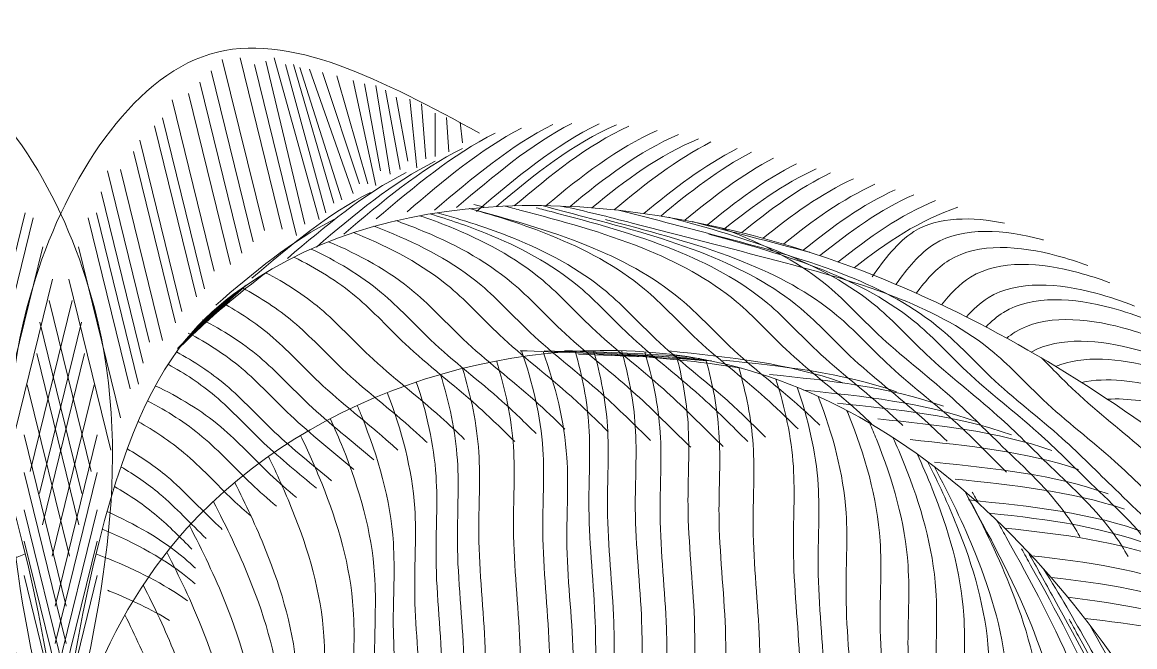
# Model space of a CAD drawing. Header units: inches. Extents: x 17.6 to 55, y 11.8 to 85.9.
# Drawn here: x 43.528 to 44.806, y 63.634 to 64.351 of the extents above; entities that cross this region are included whole.
import ezdxf

# ---------------------------------------------------------------- set-up
doc = ezdxf.new("R2010")
doc.units = ezdxf.units.IN
doc.header["$MEASUREMENT"] = 0
doc.layers.add('FURNITURE F 1 100', color=7, linetype='Continuous', lineweight=13, true_color=0x93979a)
doc.layers.add('HATCH F 1 100', color=7, linetype='Continuous', lineweight=0, true_color=0xc9c9c9)
doc.layers.add('TREE G 1 100', color=7, linetype='Continuous', lineweight=9, true_color=0xbed3d5, transparency=0.6)
doc.layers.add('WALL 1 100', color=250, linetype='Continuous', lineweight=30)

msp = doc.modelspace()

# ---------------------------------------------------------------- hatches: boundary and pattern name
at = {"layer": 'HATCH F 1 100'}
h = msp.add_hatch(dxfattribs=at)
h.set_pattern_fill('AR-BRSTD', color=256, scale=0.0012, angle=90, style=0)
h.set_pattern_definition([(90, (-1398.88951, -763.15725), (-0.08129016, 5e-18), []), (180, (-1398.88951, -763.15725), (-0.08129016, -0.12192), [0.08129016, -0.08129016])])
edge = h.paths.add_edge_path()
edge.add_line((37.89, 64.8624), (37.8894, 62.1624))
edge.add_line((37.8894, 62.1624), (45.4568, 62.1624))
edge.add_line((45.4568, 62.1624), (45.4568, 62.8624))
edge.add_arc((45.3183, 77.6527), 14.7909, 239.8528, 270.53653, ccw=False)

# ---------------------------------------------------------------- linework, layer by layer
at = {"layer": 'FURNITURE F 1 100'}
msp.add_arc((45.3183, 77.6527), 14.7909, 239.8528, 270.53653, dxfattribs=at)
at = {"layer": 'TREE G 1 100'}
for p, q in [((43.758, 64.3083), (43.8063, 64.1119)), ((43.7784, 64.3102), (43.8267, 64.1137)), ((43.8174, 64.3102), (43.8693, 64.1248)), ((43.7451, 64.2953), (43.7933, 64.0989)), ((43.7951, 64.3028), (43.8434, 64.1063)), ((43.8081, 64.3065), (43.8526, 64.1193)), ((43.8304, 64.3028), (43.8768, 64.1323)), ((43.8397, 64.3028), (43.886, 64.1434)), ((43.8471, 64.2991), (43.8953, 64.1471)), ((43.8582, 64.2972), (43.9083, 64.1545)), ((43.873, 64.2935), (43.9157, 64.1656)), ((43.8897, 64.2898), (43.925, 64.1656)), ((43.9083, 64.2842), (43.9343, 64.1638)), ((43.7321, 64.2824), (43.7803, 64.0859)), ((43.9213, 64.2805), (43.9398, 64.1804)), ((43.9343, 64.2787), (43.9509, 64.1767)), ((43.9454, 64.2731), (43.9621, 64.1823)), ((43.7005, 64.262), (43.7488, 64.0655)), ((43.7191, 64.2694), (43.7673, 64.0729)), ((43.9577, 64.2653), (43.9709, 64.1918)), ((43.9735, 64.2627), (43.9814, 64.1839)), ((43.9866, 64.2574), (43.9919, 64.1944)), ((44.0024, 64.2469), (44.0024, 64.197)), ((43.6801, 64.2323), (43.7284, 64.0359)), ((43.6894, 64.2416), (43.7376, 64.0451)), ((44.0181, 64.2023), (44.0155, 64.2417)), ((44.0339, 64.2128), (44.0313, 64.2364)), ((43.6634, 64.2157), (43.7117, 64.0192)), ((43.656, 64.2027), (43.7042, 64.0062)), ((43.6263, 64.1804), (43.6746, 63.984)), ((43.6412, 64.1823), (43.6894, 63.9858)), ((43.6189, 64.1563), (43.6672, 63.9599)), ((43.5315, 64.1323), (43.4833, 63.9358)), ((43.6134, 64.1323), (43.6616, 63.9358)), ((43.5408, 64.1267), (43.4925, 63.9302)), ((43.6041, 64.1267), (43.6523, 63.9302)), ((43.5519, 64.0933), (43.5037, 63.8969)), ((43.593, 64.0933), (43.6412, 63.8969)), ((43.563, 64.0563), (43.5148, 63.8598)), ((43.5818, 64.0563), (43.6301, 63.8598)), ((43.5856, 64.0318), (43.5373, 63.8353)), ((43.5593, 64.0318), (43.6075, 63.8353)), ((43.5963, 64.0067), (43.5481, 63.8102)), ((43.5485, 64.0067), (43.5967, 63.8102)), ((43.5449, 63.9708), (43.5931, 63.7743)), ((43.5999, 63.9708), (43.5517, 63.7743)), ((43.5341, 63.9349), (43.5824, 63.7384)), ((43.6107, 63.9349), (43.5625, 63.7384)), ((43.5305, 63.8774), (43.5788, 63.681)), ((43.6143, 63.8774), (43.5661, 63.681)), ((43.5305, 63.8343), (43.5788, 63.6379)), ((43.6143, 63.8343), (43.5661, 63.6379)), ((43.5305, 63.7913), (43.5788, 63.5948)), ((43.6143, 63.7913), (43.5661, 63.5948)), ((43.5305, 63.7554), (43.5788, 63.5589)), ((43.6143, 63.7554), (43.5661, 63.5589)), ((43.5305, 63.7159), (43.5788, 63.5194)), ((43.6143, 63.7159), (43.5661, 63.5194))]:
    msp.add_line(p, q, dxfattribs=at)
for points in [[(43.5822, 63.5188), (43.6011, 64.0581), (43.4011, 64.3145), (43.0916, 64.224)], [(43.5626, 63.5188), (43.5437, 64.0581), (43.7438, 64.3145), (44.0533, 64.224)], [(42.0581, 62.414), (42.2399, 63.407), (42.8337, 63.964), (43.4276, 63.7702), (43.5851, 63.3464), (43.5851, 63.2859)], [(45.0868, 62.414), (44.905, 63.407), (44.3111, 63.964), (43.7173, 63.7702), (43.5597, 63.3464), (43.5597, 63.2859)]]:
    msp.add_spline(points, degree=3, dxfattribs=at)
for points in [[(44.1377, 64.2338), (44.0888, 64.2094), (44.0453, 64.1725), (44.0018, 64.1356)], [(44.1592, 64.235), (44.1118, 64.2105), (44.0694, 64.1746), (44.0271, 64.1386)], [(44.1909, 64.2347), (44.1399, 64.2103), (44.0949, 64.1722), (44.05, 64.134)], [(44.2105, 64.2334), (44.1604, 64.2117), (44.1163, 64.1763), (44.0728, 64.1396)], [(44.2248, 64.2319), (44.1773, 64.2099), (44.135, 64.1757), (44.0933, 64.1404)], [(44.0712, 64.2238), (44.022, 64.1993), (43.9784, 64.1623), (43.9348, 64.1253)], [(44.1015, 64.2296), (44.0544, 64.2052), (44.0123, 64.1694), (43.9702, 64.1336)], [(44.2575, 64.227), (44.2113, 64.2065), (44.1702, 64.1744), (44.1298, 64.1406)], [(44.2818, 64.2223), (44.2368, 64.2028), (44.1967, 64.1723), (44.1574, 64.1397)], [(44.0337, 64.2063), (43.9846, 64.1818), (43.941, 64.1448), (43.8974, 64.1078)], [(44.3047, 64.2172), (44.2603, 64.199), (44.2207, 64.1698), (44.1822, 64.1381)], [(44.319, 64.2137), (44.2794, 64.1936), (44.2433, 64.1654), (44.2079, 64.1358)], [(44.3494, 64.2061), (44.3112, 64.1868), (44.2763, 64.16), (44.2421, 64.1316)], [(44.3657, 64.2019), (44.3287, 64.1826), (44.2947, 64.1564), (44.2614, 64.1287)], [(44.391, 64.1953), (44.355, 64.1764), (44.3218, 64.1508), (44.2893, 64.1238)], [(44.0024, 64.1916), (43.9532, 64.1671), (43.9096, 64.1301), (43.866, 64.0931)], [(44.4172, 64.1886), (44.381, 64.1704), (44.3477, 64.1454), (44.3152, 64.1186)], [(44.4399, 64.1827), (44.4024, 64.1657), (44.3683, 64.1411), (44.3351, 64.1142)], [(43.9692, 64.1786), (43.9201, 64.1541), (43.8765, 64.1171), (43.8329, 64.0801)], [(44.4565, 64.1784), (44.4201, 64.1607), (44.3869, 64.1361), (44.3544, 64.1096)], [(44.4829, 64.1715), (44.4457, 64.1544), (44.4119, 64.1298), (44.3789, 64.1031)], [(43.9283, 64.1558), (43.8792, 64.1313), (43.8356, 64.0943), (43.792, 64.0573)], [(44.5074, 64.1651), (44.4698, 64.148), (44.4356, 64.1234), (44.4024, 64.0965)], [(44.5308, 64.1589), (44.493, 64.1416), (44.4586, 64.1166), (44.4252, 64.0895)], [(44.5521, 64.1532), (44.5135, 64.1361), (44.4784, 64.1108), (44.4443, 64.0832)], [(44.5769, 64.1464), (44.5367, 64.1298), (44.5004, 64.1042), (44.4653, 64.076)], [(44.047, 64.1419), (44.051, 64.1408), (44.055, 64.1397), (44.0591, 64.1387)], [(44.6025, 64.1388), (44.5591, 64.124), (44.5205, 64.0985), (44.4834, 64.0693)], [(43.8867, 64.125), (43.8376, 64.1005), (43.794, 64.0635), (43.7504, 64.0265)], [(43.7126, 63.9824), (43.7442, 64.0118), (43.7764, 64.04), (43.8103, 64.0651)], [(43.7066, 63.9766), (43.7295, 63.9988), (43.7525, 64.021), (43.7759, 64.0425)], [(43.7098, 63.9787), (43.7347, 64.0027), (43.7597, 64.0265), (43.7854, 64.0492)], [(43.718, 63.9891), (43.7397, 64.0095), (43.7617, 64.0295), (43.7842, 64.0484)], [(43.7238, 63.9959), (43.7384, 64.0097), (43.7531, 64.0234), (43.7679, 64.0367)], [(44.1001, 63.9741), (44.186, 63.971), (44.2719, 63.9678), (44.3543, 63.9539)], [(44.1276, 63.9741), (44.1915, 63.9718), (44.2554, 63.9694), (44.3179, 63.9626)], [(44.1511, 63.9741), (44.199, 63.9724), (44.2469, 63.9706), (44.2941, 63.967)], [(44.1669, 63.9702), (44.218, 63.9683), (44.2692, 63.9664), (44.3196, 63.9623)], [(44.1904, 63.9702), (44.229, 63.9688), (44.2676, 63.9674), (44.3059, 63.965)], [(44.4704, 63.9374), (44.408, 63.9598), (44.3393, 63.9668), (44.2706, 63.9738)], [(44.532, 63.9269), (44.4696, 63.9493), (44.4009, 63.9563), (44.3322, 63.9633)], [(44.586, 63.9104), (44.5237, 63.9327), (44.455, 63.9398), (44.3863, 63.9468)], [(44.6251, 63.8924), (44.5627, 63.9147), (44.494, 63.9218), (44.4253, 63.9288)], [(44.6642, 63.8774), (44.6018, 63.8997), (44.5331, 63.9068), (44.4644, 63.9138)], [(44.7107, 63.8594), (44.6483, 63.8817), (44.5796, 63.8887), (44.5109, 63.8958)], [(44.7412, 63.8378), (44.6805, 63.8584), (44.6141, 63.8652), (44.5477, 63.872)], [(44.7751, 63.8098), (44.7129, 63.832), (44.6444, 63.839), (44.5758, 63.846)], [(44.7941, 63.7921), (44.7331, 63.8129), (44.6664, 63.8197), (44.5997, 63.8266)], [(44.6191, 63.8119), (44.6216, 63.8075), (44.624, 63.8031), (44.6265, 63.7987)], [(44.8204, 63.7643), (44.7565, 63.7883), (44.6856, 63.7955), (44.6148, 63.8028)], [(44.8356, 63.7461), (44.7748, 63.7716), (44.7071, 63.7804), (44.6387, 63.7876)], [(44.8463, 63.7324), (44.7873, 63.7554), (44.7222, 63.7636), (44.6566, 63.7704)], [(44.8694, 63.6998), (44.8129, 63.7229), (44.7506, 63.7319), (44.6873, 63.7387)], [(44.8856, 63.6747), (44.831, 63.6976), (44.7708, 63.707), (44.7096, 63.7139)], [(44.9003, 63.6504), (44.8473, 63.6739), (44.7887, 63.684), (44.729, 63.6911)], [(44.9092, 63.6351), (44.8586, 63.6528), (44.8039, 63.6606), (44.7484, 63.6667)]]:
    msp.add_open_spline(points, degree=3, dxfattribs=at)
for points, knots in [([(41.9946, 63.6194), (42.2053, 63.8024), (42.5858, 64.133), (43.3111, 64.1858), (43.5292, 63.8786), (43.5868, 63.4188)], [0, 0, 0, 0, 1.475291, 2.665233, 3.253618, 3.253618, 3.253618, 3.253618]), ([(45.1502, 63.6194), (44.9396, 63.8024), (44.559, 64.133), (43.8337, 64.1858), (43.6157, 63.8786), (43.5581, 63.4188)], [0, 0, 0, 0, 1.475291, 2.665233, 3.253618, 3.253618, 3.253618, 3.253618]), ([(43.9967, 64.1312), (44.0181, 64.1247), (44.0785, 64.1041), (44.1598, 64.0617), (44.2295, 63.9842), (44.3, 63.9314), (44.3432, 63.8877), (44.3616, 63.8698)], [1.7067826, 1.7067826, 1.7067826, 1.7067826, 1.8252336, 2.0439688, 2.1818949, 2.3731649, 2.5083107, 2.5083107, 2.5083107, 2.5083107]), ([(44.0047, 64.1325), (44.034, 64.1242), (44.1025, 64.1024), (44.1912, 64.0561), (44.2608, 63.9786), (44.3272, 63.9289), (44.3673, 63.8893), (44.3819, 63.875)], [1.663861, 1.663861, 1.663861, 1.663861, 1.8252336, 2.0439688, 2.1818949, 2.3731649, 2.4810998, 2.4810998, 2.4810998, 2.4810998]), ([(44.0416, 64.1372), (44.0871, 64.1251), (44.1724, 64.1017), (44.2762, 64.0476), (44.3459, 63.9701), (44.4037, 63.9268), (44.4371, 63.8955), (44.4442, 63.8887)], [1.575685, 1.575685, 1.575685, 1.575685, 1.8252336, 2.0439688, 2.1818949, 2.3731649, 2.4249407, 2.4249407, 2.4249407, 2.4249407]), ([(44.0423, 64.1372), (44.0737, 64.1284), (44.1442, 64.1063), (44.2349, 64.0591), (44.3045, 63.9816), (44.3684, 63.9337), (44.4067, 63.8965), (44.4191, 63.8844)], [1.6526833, 1.6526833, 1.6526833, 1.6526833, 1.8252336, 2.0439688, 2.1818949, 2.3731649, 2.4650208, 2.4650208, 2.4650208, 2.4650208]), ([(44.0828, 64.14), (44.0884, 64.1386), (44.1417, 64.1245), (44.2349, 64.0995), (44.3407, 64.0443), (44.4103, 63.9669), (44.4663, 63.9249), (44.4982, 63.8954), (44.5036, 63.8902)], [1.5331132, 1.5331132, 1.5331132, 1.5331132, 1.5642222, 1.8252336, 2.0439688, 2.1818949, 2.3731649, 2.4127051, 2.4127051, 2.4127051, 2.4127051]), ([(44.1186, 64.1382), (44.1242, 64.1367), (44.1775, 64.1227), (44.2707, 64.0977), (44.3765, 64.0425), (44.4461, 63.965), (44.5021, 63.9231), (44.534, 63.8935), (44.5394, 63.8884)], [1.5331132, 1.5331132, 1.5331132, 1.5331132, 1.5642222, 1.8252336, 2.0439688, 2.1818949, 2.3731649, 2.4127051, 2.4127051, 2.4127051, 2.4127051]), ([(44.1248, 64.1407), (44.1411, 64.1364), (44.2049, 64.1197), (44.3087, 64.0918), (44.4145, 64.0366), (44.4841, 63.9592), (44.5449, 63.9136), (44.5807, 63.8795), (44.5903, 63.8701)], [1.475147, 1.475147, 1.475147, 1.475147, 1.5642222, 1.8252336, 2.0439688, 2.1818949, 2.3731649, 2.4443488, 2.4443488, 2.4443488, 2.4443488]), ([(44.1473, 64.1401), (44.1746, 64.1345), (44.2576, 64.1132), (44.3876, 64.0796), (44.5305, 64.0412), (44.6363, 63.986), (44.706, 63.9086), (44.7785, 63.8542), (44.8485, 63.7827), (44.9048, 63.7316), (44.9288, 63.6921), (44.9339, 63.683)], [1.112895, 1.112895, 1.112895, 1.112895, 1.260161, 1.564222, 1.825234, 2.043969, 2.181895, 2.373165, 2.5217, 2.71297, 2.768536, 2.768536, 2.768536, 2.768536]), ([(44.2144, 64.1351), (44.2547, 64.1247), (44.3426, 64.1019), (44.4702, 64.0676), (44.576, 64.0124), (44.6456, 63.9349), (44.7182, 63.8805), (44.7881, 63.809), (44.8465, 63.7561), (44.8713, 63.7137), (44.8776, 63.702)], [1.343994, 1.343994, 1.343994, 1.343994, 1.564222, 1.825234, 2.043969, 2.181895, 2.373165, 2.5217, 2.71297, 2.783294, 2.783294, 2.783294, 2.783294]), ([(43.9322, 64.1169), (43.9374, 64.1149), (43.9812, 64.098), (44.0473, 64.0635), (44.1169, 63.986), (44.1877, 63.933), (44.2311, 63.8891), (44.2496, 63.871)], [1.7961557, 1.7961557, 1.7961557, 1.7961557, 1.8252336, 2.0439688, 2.1818949, 2.3731649, 2.5097454, 2.5097454, 2.5097454, 2.5097454]), ([(43.9574, 64.1234), (43.966, 64.1203), (44.0133, 64.1025), (44.0827, 64.0663), (44.1523, 63.9889), (44.2248, 63.9345), (44.2716, 63.8867), (44.2939, 63.8652), (44.296, 63.8632)], [1.7771833, 1.7771833, 1.7771833, 1.7771833, 1.8252336, 2.0439688, 2.1818949, 2.3731649, 2.5217002, 2.536607, 2.536607, 2.536607, 2.536607]), ([(43.9845, 64.1291), (43.9959, 64.1252), (44.0461, 64.1067), (44.118, 64.0691), (44.1876, 63.9917), (44.2602, 63.9373), (44.3075, 63.8889), (44.3305, 63.8668), (44.3332, 63.8642)], [1.7617795, 1.7617795, 1.7617795, 1.7617795, 1.8252336, 2.0439688, 2.1818949, 2.3731649, 2.5217002, 2.5411429, 2.5411429, 2.5411429, 2.5411429]), ([(44.198, 64.1246), (44.2037, 64.1231), (44.257, 64.109), (44.3501, 64.084), (44.4559, 64.0288), (44.5256, 63.9514), (44.5816, 63.9094), (44.6135, 63.8799), (44.6584, 63.8348)], [1.5331132, 1.5331132, 1.5331132, 1.5331132, 1.5642222, 1.8252336, 2.0439688, 2.1818949, 2.3731649, 2.4127051, 2.4127051, 2.4127051, 2.4127051]), ([(44.2704, 64.1272), (44.3149, 64.1154), (44.399, 64.0921), (44.5019, 64.0385), (44.5715, 63.961), (44.644, 63.9066), (44.714, 63.8351), (44.7696, 63.7847), (44.7934, 63.7461), (44.7981, 63.7378)], [1.58147, 1.58147, 1.58147, 1.58147, 1.825234, 2.043969, 2.181895, 2.373165, 2.5217, 2.71297, 2.763685, 2.763685, 2.763685, 2.763685]), ([(44.2975, 64.1223), (44.3425, 64.1107), (44.3875, 64.099), (44.4325, 64.0871), (44.4327, 64.087)], [1.3188151, 1.3188151, 1.3188151, 1.3188151, 1.5642222, 1.5654944, 1.5654944, 1.5654944, 1.5654944]), ([(44.6562, 64.1205), (44.6193, 64.1279), (44.5545, 64.1286), (44.5186, 64.0789), (44.5041, 64.0589)], [0.5121811, 0.5121811, 0.5121811, 0.5121811, 0.6974127, 0.822224, 0.822224, 0.822224, 0.822224]), ([(44.7009, 64.1013), (44.7003, 64.1014), (44.6574, 64.1129), (44.5843, 64.1195), (44.5447, 64.0683), (44.5315, 64.0502)], [0.4761497, 0.4761497, 0.4761497, 0.4761497, 0.4791617, 0.6974127, 0.8106512, 0.8106512, 0.8106512, 0.8106512]), ([(43.9085, 64.1096), (43.9098, 64.1091), (43.9496, 64.0932), (44.012, 64.0607), (44.0816, 63.9832), (44.1474, 63.9339), (44.1871, 63.8949), (44.2012, 63.8811)], [1.8180237, 1.8180237, 1.8180237, 1.8180237, 1.8252336, 2.0439688, 2.1818949, 2.3731649, 2.4774059, 2.4774059, 2.4774059, 2.4774059]), ([(44.3168, 64.1077), (44.3612, 64.096), (44.4454, 64.0726), (44.5482, 64.019), (44.6178, 63.9415), (44.6904, 63.8871), (44.7604, 63.8156), (44.816, 63.7652), (44.8398, 63.7266), (44.8445, 63.7183)], [1.58147, 1.58147, 1.58147, 1.58147, 1.825234, 2.043969, 2.181895, 2.373165, 2.5217, 2.71297, 2.763685, 2.763685, 2.763685, 2.763685]), ([(44.3304, 64.1153), (44.3359, 64.1133), (44.3801, 64.0962), (44.4465, 64.0616), (44.5161, 63.9841), (44.5887, 63.9297), (44.6586, 63.8582), (44.7142, 63.8078), (44.738, 63.7692), (44.7427, 63.7609)], [1.7943478, 1.7943478, 1.7943478, 1.7943478, 1.8252336, 2.0439688, 2.1818949, 2.3731649, 2.5217002, 2.7129703, 2.7636851, 2.7636851, 2.7636851, 2.7636851]), ([(43.88, 64.0992), (43.9153, 64.0844), (43.9726, 64.0532), (44.04, 63.9782), (44.1027, 63.9312), (44.14, 63.8953), (44.1513, 63.8842)], [1.8427561, 1.8427561, 1.8427561, 1.8427561, 2.0439688, 2.1818949, 2.3731649, 2.4569684, 2.4569684, 2.4569684, 2.4569684]), ([(44.7517, 64.0718), (44.7403, 64.0761), (44.6877, 64.0932), (44.6053, 64.1006), (44.5661, 64.0551), (44.5549, 64.0401)], [0.4160856, 0.4160856, 0.4160856, 0.4160856, 0.4791617, 0.6974127, 0.7929618, 0.7929618, 0.7929618, 0.7929618]), ([(43.8403, 64.0815), (43.8659, 64.0689), (43.9126, 64.0404), (43.9735, 63.9727), (44.0396, 63.9231), (44.0795, 63.8838), (44.0939, 63.8697)], [1.8943918, 1.8943918, 1.8943918, 1.8943918, 2.0439688, 2.1818949, 2.3731649, 2.4793902, 2.4793902, 2.4793902, 2.4793902]), ([(43.8599, 64.0908), (43.8889, 64.0773), (43.9394, 64.0477), (44.0025, 63.9774), (44.067, 63.9291), (44.1056, 63.8915), (44.1184, 63.8789)], [1.8760357, 1.8760357, 1.8760357, 1.8760357, 2.0439688, 2.1818949, 2.3731649, 2.4682667, 2.4682667, 2.4682667, 2.4682667]), ([(44.7773, 64.052), (44.7655, 64.0565), (44.7126, 64.0738), (44.6326, 64.0809), (44.5939, 64.0393), (44.584, 64.0267)], [0.4142038, 0.4142038, 0.4142038, 0.4142038, 0.4791617, 0.6974127, 0.7799823, 0.7799823, 0.7799823, 0.7799823]), ([(43.8078, 64.0636), (43.8301, 64.0521), (43.8735, 64.0245), (43.9321, 63.9593), (43.9922, 63.9143), (44.0273, 63.8809), (44.0363, 63.8722)], [1.9119248, 1.9119248, 1.9119248, 1.9119248, 2.0439688, 2.1818949, 2.3731649, 2.4394827, 2.4394827, 2.4394827, 2.4394827]), ([(44.8054, 64.0252), (44.7913, 64.031), (44.7362, 64.0498), (44.6578, 64.0568), (44.6201, 64.0215), (44.6125, 64.0128)], [0.3997982, 0.3997982, 0.3997982, 0.3997982, 0.4791617, 0.6974127, 0.7579925, 0.7579925, 0.7579925, 0.7579925]), ([(43.7811, 64.0462), (43.8018, 64.0351), (43.8436, 64.0081), (43.9011, 63.9441), (43.9567, 63.9025), (43.9882, 63.8734), (43.9932, 63.8686)], [1.9201884, 1.9201884, 1.9201884, 1.9201884, 2.0439688, 2.1818949, 2.3731649, 2.4096766, 2.4096766, 2.4096766, 2.4096766]), ([(43.7581, 64.029), (43.7775, 64.0184), (43.8178, 63.9919), (43.8744, 63.929), (43.9274, 63.8892), (43.9569, 63.8624), (43.9597, 63.8598)], [1.9277698, 1.9277698, 1.9277698, 1.9277698, 2.0439688, 2.1818949, 2.3731649, 2.3932761, 2.3932761, 2.3932761, 2.3932761]), ([(44.8218, 64.0089), (44.808, 64.0145), (44.7532, 64.033), (44.6781, 64.0397), (44.6411, 64.0078), (44.6349, 64.0013)], [0.4019328, 0.4019328, 0.4019328, 0.4019328, 0.4791617, 0.6974127, 0.7453388, 0.7453388, 0.7453388, 0.7453388]), ([(44.8586, 63.9756), (44.8376, 63.9856), (44.7762, 64.0093), (44.6969, 64.0164), (44.6617, 63.991), (44.6587, 63.9885)], [0.3565673, 0.3565673, 0.3565673, 0.3565673, 0.4791617, 0.6974127, 0.7188521, 0.7188521, 0.7188521, 0.7188521]), ([(43.7352, 64.0096), (43.7585, 63.9976), (43.803, 63.9697), (43.8602, 63.9061), (43.9072, 63.8702), (43.9319, 63.8487)], [1.906077, 1.906077, 1.906077, 1.906077, 2.0439688, 2.1818949, 2.3559465, 2.3559465, 2.3559465, 2.3559465]), ([(43.719, 63.9943), (43.7408, 63.9829), (43.7836, 63.9556), (43.8389, 63.894), (43.885, 63.8585), (43.9091, 63.8377)], [1.9148201, 1.9148201, 1.9148201, 1.9148201, 2.0439688, 2.1818949, 2.3505525, 2.3505525, 2.3505525, 2.3505525]), ([(44.9126, 63.93), (44.8802, 63.9491), (44.8097, 63.9823), (44.7202, 63.9908), (44.687, 63.9726)], [0.2786719, 0.2786719, 0.2786719, 0.2786719, 0.4791617, 0.6896044, 0.6896044, 0.6896044, 0.6896044]), ([(43.7054, 63.9727), (43.7254, 63.9619), (43.7664, 63.9351), (43.8184, 63.8772), (43.8616, 63.8433), (43.8835, 63.8248)], [1.9241744, 1.9241744, 1.9241744, 1.9241744, 2.0439688, 2.1818949, 2.333785, 2.333785, 2.333785, 2.333785]), ([(44.1017, 63.9741), (44.1144, 63.9372), (44.131, 63.8682), (44.1226, 63.7541), (44.1343, 63.6584), (44.134, 63.5941), (44.1337, 63.5732)], [1.8745717, 1.8745717, 1.8745717, 1.8745717, 2.0439688, 2.1818949, 2.3731649, 2.4646768, 2.4646768, 2.4646768, 2.4646768]), ([(44.1263, 63.9732), (44.1405, 63.9338), (44.1588, 63.8619), (44.1502, 63.7449), (44.1617, 63.6512), (44.1616, 63.5888), (44.1614, 63.57)], [1.8618696, 1.8618696, 1.8618696, 1.8618696, 2.0439688, 2.1818949, 2.3731649, 2.4559961, 2.4559961, 2.4559961, 2.4559961]), ([(44.1632, 63.9735), (44.1713, 63.9452), (44.1832, 63.8853), (44.1755, 63.7807), (44.1885, 63.6745), (44.1865, 63.5997), (44.1862, 63.5681)], [1.9159091, 1.9159091, 1.9159091, 1.9159091, 2.0439688, 2.1818949, 2.3731649, 2.5108508, 2.5108508, 2.5108508, 2.5108508]), ([(44.1843, 63.9743), (44.1926, 63.9458), (44.2045, 63.8856), (44.1968, 63.7807), (44.2099, 63.6741), (44.2078, 63.599), (44.2076, 63.5671)], [1.9146829, 1.9146829, 1.9146829, 1.9146829, 2.0439688, 2.1818949, 2.3731649, 2.5122665, 2.5122665, 2.5122665, 2.5122665]), ([(44.2163, 63.9742), (44.2246, 63.9457), (44.2365, 63.8856), (44.2288, 63.7807), (44.2419, 63.6739), (44.2398, 63.5985), (44.2396, 63.5663)], [1.9148201, 1.9148201, 1.9148201, 1.9148201, 2.0439688, 2.1818949, 2.3731649, 2.5134767, 2.5134767, 2.5134767, 2.5134767]), ([(44.2431, 63.9729), (44.2523, 63.9426), (44.2652, 63.8805), (44.2573, 63.7735), (44.2701, 63.6689), (44.2684, 63.5957), (44.2681, 63.5657)], [1.906077, 1.906077, 1.906077, 1.906077, 2.0439688, 2.1818949, 2.3731649, 2.5039971, 2.5039971, 2.5039971, 2.5039971]), ([(44.2792, 63.9692), (44.2862, 63.9434), (44.2968, 63.8862), (44.2893, 63.7842), (44.3026, 63.6757), (44.3002, 63.5985), (44.3001, 63.5646)], [1.9277698, 1.9277698, 1.9277698, 1.9277698, 2.0439688, 2.1818949, 2.3731649, 2.5211364, 2.5211364, 2.5211364, 2.5211364]), ([(44.3134, 63.9635), (44.3211, 63.9362), (44.3325, 63.8773), (44.3249, 63.7735), (44.3379, 63.6677), (44.336, 63.5932), (44.3357, 63.562)], [1.9201884, 1.9201884, 1.9201884, 1.9201884, 2.0439688, 2.1818949, 2.3731649, 2.5093521, 2.5093521, 2.5093521, 2.5093521]), ([(44.6985, 63.9659), (44.7115, 63.9533), (44.7489, 63.9137), (44.8151, 63.8642), (44.8851, 63.7926), (44.948, 63.7355), (44.9742, 63.6868), (44.9829, 63.6694)], [2.0859384, 2.0859384, 2.0859384, 2.0859384, 2.1818949, 2.3731649, 2.5217002, 2.7129703, 2.8154369, 2.8154369, 2.8154369, 2.8154369]), ([(44.9393, 63.905), (44.9047, 63.926), (44.8353, 63.96), (44.7471, 63.9695), (44.7148, 63.9561)], [0.2633948, 0.2633948, 0.2633948, 0.2633948, 0.4791617, 0.6720635, 0.6720635, 0.6720635, 0.6720635]), ([(43.6957, 63.9585), (43.7148, 63.9481), (43.7548, 63.9217), (43.8047, 63.8661), (43.846, 63.8332), (43.8663, 63.8162)], [1.9293575, 1.9293575, 1.9293575, 1.9293575, 2.0439688, 2.1818949, 2.3224098, 2.3224098, 2.3224098, 2.3224098]), ([(44.0338, 63.9538), (44.0435, 63.9224), (44.057, 63.8591), (44.049, 63.751), (44.06, 63.6612), (44.0604, 63.6029), (44.0603, 63.5879)], [1.9008843, 1.9008843, 1.9008843, 1.9008843, 2.0439688, 2.1818949, 2.3731649, 2.438654, 2.438654, 2.438654, 2.438654]), ([(44.0728, 63.9624), (44.083, 63.9302), (44.0969, 63.8661), (44.0889, 63.7571), (44.1005, 63.6624), (44.1003, 63.5991), (44.1, 63.5792)], [1.8970865, 1.8970865, 1.8970865, 1.8970865, 2.0439688, 2.1818949, 2.3731649, 2.4603121, 2.4603121, 2.4603121, 2.4603121]), ([(44.351, 63.9548), (44.3595, 63.9257), (44.3718, 63.8649), (44.364, 63.7593), (44.3767, 63.6563), (44.3752, 63.5847), (44.3749, 63.5565)], [1.9119248, 1.9119248, 1.9119248, 1.9119248, 2.0439688, 2.1818949, 2.3731649, 2.496767, 2.496767, 2.496767, 2.496767]), ([(43.9808, 63.9383), (43.9926, 63.903), (44.0082, 63.8358), (44, 63.7235), (44.0098, 63.6436), (44.011, 63.5952), (44.0111, 63.5903)], [1.8825437, 1.8825437, 1.8825437, 1.8825437, 2.0439688, 2.1818949, 2.3731649, 2.3948589, 2.3948589, 2.3948589, 2.3948589]), ([(44.0085, 63.9469), (44.0186, 63.9148), (44.0325, 63.8508), (44.0245, 63.7418), (44.035, 63.6562), (44.0358, 63.602), (44.0358, 63.5913)], [1.8973209, 1.8973209, 1.8973209, 1.8973209, 2.0439688, 2.1818949, 2.3731649, 2.4202332, 2.4202332, 2.4202332, 2.4202332]), ([(44.3937, 63.9415), (44.4041, 63.9087), (44.4183, 63.8441), (44.4103, 63.7344), (44.4224, 63.6354), (44.4216, 63.5678), (44.4213, 63.5435)], [1.8943918, 1.8943918, 1.8943918, 1.8943918, 2.0439688, 2.1818949, 2.3731649, 2.4793902, 2.4793902, 2.4793902, 2.4793902]), ([(44.9882, 63.8574), (44.9426, 63.8882), (44.8696, 63.9311), (44.7736, 63.9439), (44.7446, 63.9377)], [0.1853425, 0.1853425, 0.1853425, 0.1853425, 0.4791617, 0.6383319, 0.6383319, 0.6383319, 0.6383319]), ([(43.6811, 63.9339), (43.7081, 63.921), (43.7563, 63.892), (43.8029, 63.8401), (43.8329, 63.8141), (43.8433, 63.8054)], [1.8871562, 1.8871562, 1.8871562, 1.8871562, 2.0439688, 2.1818949, 2.2539651, 2.2539651, 2.2539651, 2.2539651]), ([(43.9475, 63.9261), (43.9638, 63.8833), (43.9844, 63.8077), (43.9757, 63.6903), (43.9838, 63.6191), (43.9857, 63.5792)], [1.844708, 1.844708, 1.844708, 1.844708, 2.0439688, 2.1818949, 2.3572428, 2.3572428, 2.3572428, 2.3572428]), ([(44.4182, 63.9322), (44.4307, 63.8956), (44.4471, 63.8269), (44.4387, 63.7131), (44.4506, 63.6166), (44.4501, 63.5515), (44.4499, 63.5298)], [1.8760357, 1.8760357, 1.8760357, 1.8760357, 2.0439688, 2.1818949, 2.3731649, 2.4682667, 2.4682667, 2.4682667, 2.4682667]), ([(43.6722, 63.9166), (43.6946, 63.9049), (43.738, 63.8774), (43.7811, 63.8295), (43.8104, 63.804), (43.8202, 63.7957)], [1.9113305, 1.9113305, 1.9113305, 1.9113305, 2.0439688, 2.1818949, 2.2498826, 2.2498826, 2.2498826, 2.2498826]), ([(44.4423, 63.9217), (44.4589, 63.8786), (44.4797, 63.8026), (44.4708, 63.6811), (44.4823, 63.5872), (44.4822, 63.5246), (44.482, 63.5055)], [1.8427561, 1.8427561, 1.8427561, 1.8427561, 2.0439688, 2.1818949, 2.3731649, 2.4569684, 2.4569684, 2.4569684, 2.4569684]), ([(45.0317, 63.8123), (44.9753, 63.8518), (44.9002, 63.9035), (44.7982, 63.9199), (44.7742, 63.9184)], [0.112686, 0.112686, 0.112686, 0.112686, 0.4791617, 0.6032975, 0.6032975, 0.6032975, 0.6032975]), ([(43.9129, 63.9113), (43.9147, 63.9071), (43.9355, 63.8566), (43.9602, 63.7723), (43.9515, 63.6553), (43.9582, 63.5887), (43.9604, 63.5536)], [1.8054889, 1.8054889, 1.8054889, 1.8054889, 1.8252336, 2.0439688, 2.1818949, 2.3363795, 2.3363795, 2.3363795, 2.3363795]), ([(44.4752, 63.9056), (44.4758, 63.9041), (44.4953, 63.856), (44.5191, 63.7746), (44.5099, 63.6491), (44.522, 63.5505), (44.5212, 63.4833), (44.5209, 63.4595)], [1.8180237, 1.8180237, 1.8180237, 1.8180237, 1.8252336, 2.0439688, 2.1818949, 2.3731649, 2.4774059, 2.4774059, 2.4774059, 2.4774059]), ([(43.6613, 63.8927), (43.6799, 63.8824), (43.7195, 63.8561), (43.7576, 63.8137), (43.7841, 63.7901), (43.7912, 63.784)], [1.931693, 1.931693, 1.931693, 1.931693, 2.0439688, 2.1818949, 2.2316654, 2.2316654, 2.2316654, 2.2316654]), ([(43.882, 63.8961), (43.8871, 63.8849), (43.9118, 63.8275), (43.9387, 63.7356), (43.9303, 63.622), (43.9361, 63.5588), (43.9383, 63.5271)], [1.7711916, 1.7711916, 1.7711916, 1.7711916, 1.8252336, 2.0439688, 2.1818949, 2.3213428, 2.3213428, 2.3213428, 2.3213428]), ([(44.5014, 63.891), (44.504, 63.8849), (44.5259, 63.8325), (44.5512, 63.7461), (44.5419, 63.6207), (44.5549, 63.5147), (44.553, 63.4402), (44.5527, 63.4089)], [1.7961557, 1.7961557, 1.7961557, 1.7961557, 1.8252336, 2.0439688, 2.1818949, 2.3731649, 2.5097454, 2.5097454, 2.5097454, 2.5097454]), ([(43.8478, 63.8769), (43.8565, 63.8589), (43.8851, 63.7951), (43.9142, 63.6958), (43.9063, 63.5882), (43.9106, 63.531), (43.9125, 63.5052)], [1.7380227, 1.7380227, 1.7380227, 1.7380227, 1.8252336, 2.0439688, 2.1818949, 2.2950852, 2.2950852, 2.2950852, 2.2950852]), ([(44.5281, 63.8745), (44.5326, 63.8645), (44.5567, 63.8083), (44.5832, 63.7177), (44.5739, 63.5922), (44.5873, 63.4836), (44.5848, 63.4029), (44.5847, 63.3654), (44.5847, 63.362)], [1.7771833, 1.7771833, 1.7771833, 1.7771833, 1.8252336, 2.0439688, 2.1818949, 2.3731649, 2.5217002, 2.536607, 2.536607, 2.536607, 2.536607]), ([(43.6488, 63.8615), (43.665, 63.8521), (43.702, 63.8269), (43.7342, 63.791), (43.7557, 63.7712), (43.758, 63.769)], [1.9453843, 1.9453843, 1.9453843, 1.9453843, 2.0439688, 2.1818949, 2.1987562, 2.1987562, 2.1987562, 2.1987562]), ([(43.8109, 63.8528), (43.8207, 63.8327), (43.8507, 63.7669), (43.8805, 63.6651), (43.8729, 63.5629), (43.8762, 63.5109), (43.8776, 63.4904)], [1.7274066, 1.7274066, 1.7274066, 1.7274066, 1.8252336, 2.0439688, 2.1818949, 2.2718884, 2.2718884, 2.2718884, 2.2718884]), ([(44.5558, 63.8556), (44.5619, 63.8425), (44.5877, 63.7833), (44.6152, 63.6893), (44.606, 63.5638), (44.6193, 63.4551), (44.6167, 63.3734), (44.6167, 63.3349), (44.6167, 63.3304)], [1.7617795, 1.7617795, 1.7617795, 1.7617795, 1.8252336, 2.0439688, 2.1818949, 2.3731649, 2.5217002, 2.5411429, 2.5411429, 2.5411429, 2.5411429]), ([(43.6415, 63.8409), (43.6572, 63.8317), (43.6926, 63.8074), (43.7217, 63.7755), (43.7395, 63.7584)], [1.9479495, 1.9479495, 1.9479495, 1.9479495, 2.0439688, 2.1746981, 2.1746981, 2.1746981, 2.1746981]), ([(44.5678, 63.8469), (44.58, 63.8228), (44.6126, 63.753), (44.6437, 63.6466), (44.6344, 63.5211), (44.6474, 63.4155), (44.6455, 63.3413), (44.6452, 63.3103)], [1.7067826, 1.7067826, 1.7067826, 1.7067826, 1.8252336, 2.0439688, 2.1818949, 2.3731649, 2.5083107, 2.5083107, 2.5083107, 2.5083107]), ([(44.5757, 63.8409), (44.5929, 63.8084), (44.6311, 63.7306), (44.665, 63.6146), (44.6558, 63.4892), (44.668, 63.3897), (44.6671, 63.3217), (44.6668, 63.297)], [1.663861, 1.663861, 1.663861, 1.663861, 1.8252336, 2.0439688, 2.1818949, 2.3731649, 2.4810998, 2.4810998, 2.4810998, 2.4810998]), ([(43.7722, 63.823), (43.785, 63.7978), (43.8183, 63.7269), (43.8498, 63.6192), (43.8432, 63.5297), (43.8444, 63.4903), (43.8447, 63.4825)], [1.700981, 1.700981, 1.700981, 1.700981, 1.8252336, 2.0439688, 2.1818949, 2.216335, 2.216335, 2.216335, 2.216335]), ([(43.6342, 63.8182), (43.6514, 63.8083), (43.6833, 63.7868), (43.7101, 63.7594), (43.7232, 63.7462)], [1.9392693, 1.9392693, 1.9392693, 1.9392693, 2.0439688, 2.1420624, 2.1420624, 2.1420624, 2.1420624]), ([(44.6105, 63.8127), (44.6381, 63.763), (44.6891, 63.6691), (44.7287, 63.5334), (44.7195, 63.408), (44.7301, 63.3213), (44.7308, 63.2661), (44.7308, 63.2543)], [1.575685, 1.575685, 1.575685, 1.575685, 1.8252336, 2.0439688, 2.1818949, 2.3731649, 2.4249407, 2.4249407, 2.4249407, 2.4249407]), ([(44.6112, 63.8121), (44.6297, 63.7775), (44.6695, 63.6975), (44.7041, 63.579), (44.6949, 63.4536), (44.7067, 63.3578), (44.7063, 63.2934), (44.7061, 63.2725)], [1.6526833, 1.6526833, 1.6526833, 1.6526833, 1.8252336, 2.0439688, 2.1818949, 2.3731649, 2.4650208, 2.4650208, 2.4650208, 2.4650208]), ([(43.7476, 63.8012), (43.7628, 63.7721), (43.7987, 63.6976), (43.8308, 63.5875), (43.8257, 63.5079), (43.8257, 63.4784)], [1.6813867, 1.6813867, 1.6813867, 1.6813867, 1.8252336, 2.0439688, 2.173087, 2.173087, 2.173087, 2.173087]), ([(43.6257, 63.7894), (43.6575, 63.7753), (43.6932, 63.7551), (43.7232, 63.7282), (43.7274, 63.7243)], [1.861005, 1.861005, 1.861005, 1.861005, 2.0439688, 2.0746274, 2.0746274, 2.0746274, 2.0746274]), ([(43.7202, 63.7734), (43.7353, 63.7444), (43.7711, 63.6699), (43.8013, 63.5666), (43.7988, 63.4939), (43.7983, 63.4712)], [1.6817794, 1.6817794, 1.6817794, 1.6817794, 1.8252336, 2.0439688, 2.1433417, 2.1433417, 2.1433417, 2.1433417]), ([(44.6475, 63.7792), (44.6509, 63.7731), (44.6833, 63.7149), (44.7394, 63.6128), (44.7798, 63.4745), (44.7706, 63.3491), (44.7809, 63.2652), (44.7818, 63.2127), (44.7819, 63.2037)], [1.5331132, 1.5331132, 1.5331132, 1.5331132, 1.5642222, 1.8252336, 2.0439688, 2.1818949, 2.3731649, 2.4127051, 2.4127051, 2.4127051, 2.4127051]), ([(43.6202, 63.7691), (43.6574, 63.7539), (43.6946, 63.7341), (43.726, 63.7074), (43.727, 63.7065)], [1.8324179, 1.8324179, 1.8324179, 1.8324179, 2.0439688, 2.0509851, 2.0509851, 2.0509851, 2.0509851]), ([(44.6758, 63.7466), (44.6793, 63.7404), (44.7116, 63.6822), (44.7678, 63.5801), (44.8082, 63.4418), (44.7989, 63.3164), (44.8092, 63.2325), (44.8102, 63.18), (44.8102, 63.171)], [1.5331132, 1.5331132, 1.5331132, 1.5331132, 1.5642222, 1.8252336, 2.0439688, 2.1818949, 2.3731649, 2.4127051, 2.4127051, 2.4127051, 2.4127051]), ([(43.5318, 63.7408), (43.5269, 63.7389), (43.4901, 63.7247), (43.4544, 63.7068), (43.4268, 63.687)], [1.7973286, 1.7973286, 1.7973286, 1.7973286, 1.8252336, 2.0049851, 2.0049851, 2.0049851, 2.0049851]), ([(43.613, 63.7408), (43.618, 63.7389), (43.6547, 63.7247), (43.6905, 63.7068), (43.718, 63.687)], [1.7973286, 1.7973286, 1.7973286, 1.7973286, 1.8252336, 2.0049851, 2.0049851, 2.0049851, 2.0049851]), ([(43.6942, 63.7428), (43.7087, 63.7148), (43.7439, 63.6412), (43.7722, 63.5444), (43.7714, 63.4773), (43.7711, 63.4601)], [1.6868007, 1.6868007, 1.6868007, 1.6868007, 1.8252336, 2.0439688, 2.1193625, 2.1193625, 2.1193625, 2.1193625]), ([(44.6832, 63.7432), (44.6931, 63.7255), (44.7319, 63.6558), (44.7944, 63.5421), (44.8348, 63.4039), (44.8256, 63.2784), (44.8368, 63.1873), (44.837, 63.1277), (44.8369, 63.1114)], [1.475147, 1.475147, 1.475147, 1.475147, 1.5642222, 1.8252336, 2.0439688, 2.1818949, 2.3731649, 2.4443488, 2.4443488, 2.4443488, 2.4443488]), ([(44.7015, 63.7231), (44.7195, 63.6947), (44.7703, 63.6045), (44.8498, 63.4632), (44.9359, 63.3066), (44.9763, 63.1683), (44.9671, 63.0428), (44.9804, 62.9342), (44.9766, 62.8134), (44.9792, 62.7217), (44.9649, 62.6677), (44.9612, 62.6556)], [1.112895, 1.112895, 1.112895, 1.112895, 1.260161, 1.564222, 1.825234, 2.043969, 2.181895, 2.373165, 2.5217, 2.71297, 2.768536, 2.768536, 2.768536, 2.768536]), ([(43.6261, 63.6991), (43.6275, 63.6985), (43.6521, 63.6887), (43.6762, 63.6773), (43.6975, 63.6645)], [1.8171107, 1.8171107, 1.8171107, 1.8171107, 1.8252336, 1.9562961, 1.9562961, 1.9562961, 1.9562961]), ([(43.6671, 63.7052), (43.6803, 63.6794), (43.714, 63.608), (43.7404, 63.5175), (43.7408, 63.4542), (43.7406, 63.4408)], [1.6982398, 1.6982398, 1.6982398, 1.6982398, 1.8252336, 2.0439688, 2.1028178, 2.1028178, 2.1028178, 2.1028178]), ([(43.6461, 63.6708), (43.6579, 63.6472), (43.6902, 63.5779), (43.7154, 63.4916), (43.7163, 63.4302), (43.7162, 63.4185)], [1.7095464, 1.7095464, 1.7095464, 1.7095464, 1.8252336, 2.0439688, 2.0951497, 2.0951497, 2.0951497, 2.0951497]), ([(44.7304, 63.6659), (44.7338, 63.6597), (44.7662, 63.6016), (44.8223, 63.4995), (44.8627, 63.3612), (44.8535, 63.2358), (44.8638, 63.1519), (44.8647, 63.0994), (44.8631, 63.0226)], [1.5331132, 1.5331132, 1.5331132, 1.5331132, 1.5642222, 1.8252336, 2.0439688, 2.1818949, 2.3731649, 2.4127051, 2.4127051, 2.4127051, 2.4127051]), ([(44.7533, 63.6604), (44.7779, 63.6166), (44.8315, 63.521), (44.9084, 63.3812), (44.9488, 63.2429), (44.9396, 63.1174), (44.9529, 63.0088), (44.9491, 62.888), (44.9518, 62.7928), (44.9357, 62.7358), (44.9307, 62.7206)], [1.343994, 1.343994, 1.343994, 1.343994, 1.564222, 1.825234, 2.043969, 2.181895, 2.373165, 2.5217, 2.71297, 2.783294, 2.783294, 2.783294, 2.783294])]:
    msp.add_open_spline(points, degree=3, knots=knots, dxfattribs=at)
at = {"layer": 'WALL 1 100'}
msp.add_lwpolyline([(37.89, 64.8624), (37.8894, 62.1624), (45.4568, 62.1624), (45.4568, 62.8624, -0.134689), (37.89, 64.8624, 1.798633)], format="xyb", dxfattribs=at)

doc.saveas('drawing.dxf')
